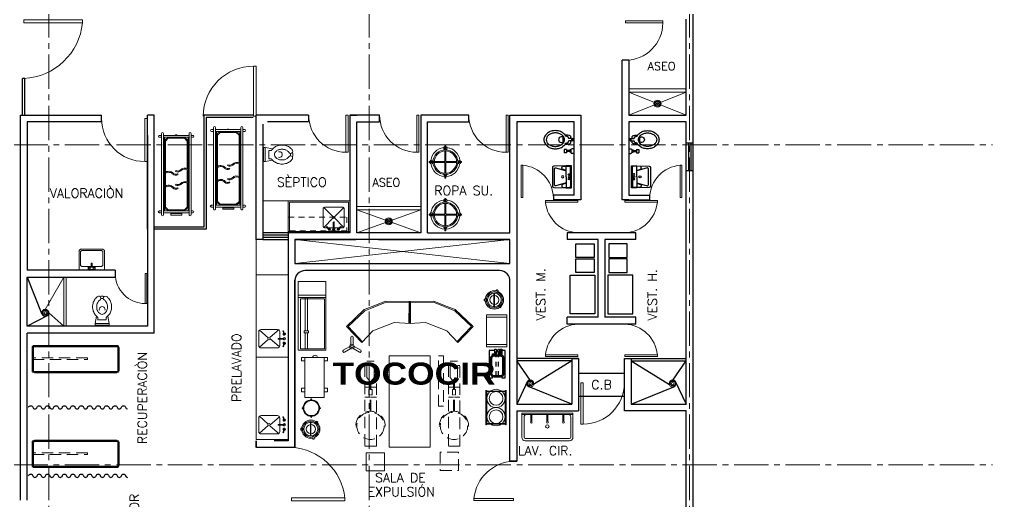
# Model space of a CAD drawing. Header units: millimetres. Extents: x 2523 to 2756, y 378 to 482.
# Drawn here: x 2612.61 to 2633.87, y 448.63 to 459.18 of the extents above; entities that cross this region are included whole.
import ezdxf
from ezdxf.enums import TextEntityAlignment as Align

# ---------------------------------------------------------------- set-up
doc = ezdxf.new("R2010")
doc.units = ezdxf.units.MM
for name, pattern in [('CENTER2', [1.125, 0.75, -0.125, 0.125, -0.125]), ('HIDDEN', [0.375, 0.25, -0.125]), ('TRATAMIENTOS PB_XREF$0$HIDDEN2', [0.1875, 0.125, -0.0625])]:
    doc.linetypes.add(name, pattern=pattern)
doc.layers.get('Defpoints').update_dxf_attribs({"color": 8})
for name, color, linetype, lineweight in [('DESAGUE', 255, 'Continuous', 0), ('EJES', 9, 'CENTER2', 0), ('MOB', 161, 'Continuous', 15)]:
    doc.layers.add(name, color=color, linetype=linetype, lineweight=lineweight)
doc.layers.add('MOBILIARIO', color=161, linetype='Continuous')
doc.layers.add('MUEBLES', color=8, linetype='Continuous')
doc.styles.add('ROMANS', font='romans.shx')
doc.styles.add('TEXTOS', font='')
doc.styles.get('TEXTOS').set_extended_font_data('Arial Black')

# ---------------------------------------------------------------- blocks, each defined once
blk = doc.blocks.new('MEEEM')
at = {"layer": 'MUEBLES'}
for points in [[(12.4, 60.1), (-0.1, 60.1), (-0.1, 0.1), (7.4, 0.1), (7.4, 0.1)], [(7.4, 49.7), (7.4, 52.6), (14.9, 52.6)], [(12.4, 52.6), (12.4, 62.6), (14.9, 62.6), (17.4, 57.6), (19.9, 62.6), (22.4, 62.6), (22.4, 57.6), (24.9, 57.6), (24.9, 62.6), (27.4, 62.6), (27.4, 52.6), (24.9, 52.6), (24.9, 55.1), (22.4, 55.1), (22.4, 52.6), (19.9, 52.6), (19.9, 57.6), (14.9, 57.6), (14.9, 52.6), (12.4, 52.6)], [(14.9, 52.6), (12.4, 52.6)], [(14.9, 57.6), (19.9, 57.6)], [(19.9, 52.6), (27.4, 52.6), (27.4, 49.7)], [(24.9, 60.1), (22.4, 60.1)], [(24.9, 57.6), (22.4, 57.6), (22.4, 55.1), (24.9, 55.1)], [(24.9, 60.1), (24.9, 52.6), (27.4, 52.6), (27.4, 60.1), (24.9, 60.1)], [(27.4, 3.1), (27.4, 0.1), (34.9, 0.1), (34.9, 60.1), (27.4, 60.1)], [(7.4, 0.1), (7.4, 3.1)]]:
    blk.add_lwpolyline(points, dxfattribs=at)
for points in [[(2.4, 42.6), (2.4, 10.1, 0.414214), (9.9, 2.6), (24.9, 2.6, 0.414214), (32.4, 10.1), (32.4, 42.6, 0.414214), (24.9, 50.1), (9.9, 50.1, 0.414214)], [(4.9, 42.6), (4.9, 10.1, 0.414214), (9.9, 5.1), (24.9, 5.1, 0.414214), (29.9, 10.1), (29.9, 42.6, 0.414214), (24.9, 47.6), (9.9, 47.6, 0.414214)]]:
    blk.add_lwpolyline(points, format="xyb", close=True, dxfattribs=at)
at = {"layer": 'MUEBLES', "linetype": 'HIDDEN'}
for points in [[(14.9, 5.1), (14.9, 47.6), (14.9, 57.6)], [(19.9, 5.1), (19.9, 57.6)]]:
    blk.add_lwpolyline(points, dxfattribs=at)
blk = doc.blocks.new('PORTACUB')
for points in [[(-0.173, 0.008), (-0.15, 0.008)], [(-0.017, 0.149), (-0.017, 0.141), (0.006, 0.141), (0.006, 0.149)], [(-0.01, 0.141), (-0.01, -0.141)], [(0, 0.141), (0, -0.141)], [(0.037, 0.17), (0.032, 0.147)], [(0.062, 0.164), (0.055, 0.137)], [(-0.173, -0.017), (-0.146, -0.017)], [(-0.017, -0.149), (-0.017, -0.141), (0.006, -0.141), (0.006, -0.149)], [(0.099, -0.144), (0.081, -0.124)], [(0.118, -0.126), (0.102, -0.11)]]:
    blk.add_lwpolyline(points)
for radius in [0.2, 0.175, 0.15]:
    blk.add_circle((0, 0), radius)
for centre, radius, start, end in [((0.059, 0.193), 0.025, 334.9162, 171.1999), ((-0.2, 0), 0.025, 86.4167, 273.5833), ((0, 0), 0.1, 95.7392, 264.2608), ((0, 0), 0.1, 270, 90), ((0.125, -0.15), 0.025, 227.1617, 32.4494)]:
    blk.add_arc(centre, radius, start, end)
blk = doc.blocks.new('BAN')
for p, q in [((-0.18, 0.008), (-0.195, 0.008)), ((-0.008, 0.18), (-0.008, 0.195)), ((0.007, 0.18), (0.007, 0.195)), ((0.195, 0.007), (0.18, 0.007)), ((-0.18, -0.007), (-0.195, -0.007)), ((-0.008, -0.18), (-0.008, -0.195)), ((0.007, -0.18), (0.007, -0.195)), ((0.195, -0.008), (0.18, -0.008))]:
    blk.add_line(p, q)
for radius in [0.18, 0.165]:
    blk.add_circle((0, 0), radius)
for centre, start, end in [((-0.195, 0.001), 88.6118, 270.816), ((-0.001, 0.195), 359.184, 181.3882), ((0.195, -0.001), 268.6118, 90.816), ((-0.001, -0.195), 178.6118, 0.816)]:
    blk.add_arc(centre, 0.0075, start, end)
blk = doc.blocks.new('PORTALEB')
for p, q in [((0, 42.5), (72.5, 42.5)), ((0, 40), (72.5, 40)), ((1.2, 40), (1.2, 33.2)), ((71.3, 40), (71.3, 33.2)), ((72.5, 40), (72.5, 31.6)), ((72.5, 0), (0, 0)), ((1.2, 6.8), (1.2, 0)), ((71.3, 6.8), (71.3, 0)), ((72.5, 8.4), (72.5, 0)), ((72.5, -2.5), (0, -2.5))]:
    blk.add_line(p, q)
for points in [[(0, 40), (0, 31.6)], [(0, 8.4), (0, 31.6)], [(1.2, 6.8), (1.2, 33.2)], [(71.3, 6.8), (71.3, 33.2)], [(72.5, 8.4), (72.5, 31.6)], [(0, 8.4), (0, -0.1)]]:
    blk.add_lwpolyline(points)
for centre, radius in [((16.3, 20), 20), ((16.3, 20), 15), ((56.3, 20), 20), ((56.3, 20), 15)]:
    blk.add_circle(centre, radius)
for centre, start, end in [((0, 41.3), 90, 270), ((72.5, 41.3), 270, 90), ((0, -1.2), 90, 270), ((72.5, -1.2), 270, 90)]:
    blk.add_arc(centre, 1.25, start, end)
blk = doc.blocks.new('PTA')
for p, q in [((-0.97, 0), (-0.97, 0.97)), ((-0.97, 0.97), (-0.92, 0.97)), ((-0.92, 0), (-0.92, 0.97)), ((-0.92, 0), (-0.97, 0))]:
    blk.add_line(p, q)
blk.add_arc((-1.017, -0.043), 1.018, 2.4261, 84.5431)
blk = doc.blocks.new('A$C3EFD743F')
at = {"layer": 'MUEBLES'}
for p, q in [((-0.413, -0.126), (-0.488, -0.126)), ((-0.488, -0.176), (-0.488, -0.126)), ((-0.413, -0.176), (-0.488, -0.176)), ((-0.463, -0.251), (-0.463, -0.176)), ((-0.438, -0.251), (-0.438, -0.176)), ((-0.413, -0.176), (-0.413, -0.126)), ((-0.501, -0.337), (-0.501, -0.301)), ((-0.426, -0.251), (-0.476, -0.251)), ((-0.476, -0.276), (-0.476, -0.251)), ((-0.426, -0.276), (-0.476, -0.276)), ((-0.426, -0.276), (-0.426, -0.251)), ((-0.401, -0.337), (-0.401, -0.301)), ((-0.226, -0.305), (-0.226, -0.226)), ((-0.176, -0.305), (-0.176, -0.226))]:
    blk.add_line(p, q, dxfattribs=at)
for points in [[(-0.126, -0.167, 0.007014), (-0.122, -0.165, 0.106258), (-0.056, -0.106, 0.085102), (-0.017, -0.029, 0.074474), (-0.003, 0.065, 0.074474), (-0.017, 0.158, 0.085102), (-0.056, 0.236, 0.106258), (-0.122, 0.294, 0.128301), (-0.201, 0.315, 0.128301), (-0.279, 0.294, 0.106258), (-0.346, 0.236, 0.085102), (-0.385, 0.158, 0.074474), (-0.399, 0.065, 0.074474)], [(-0.399, 0.065, 0.074474), (-0.385, -0.029, 0.085102), (-0.346, -0.106, 0.106258), (-0.279, -0.165, 0.007014), (-0.275, -0.167, 0.128301)]]:
    blk.add_lwpolyline(points, format="xyb", dxfattribs=at)
for points in [[(-0.349, 0.065, 0.074474), (-0.337, -0.014, 0.085102), (-0.305, -0.077, 0.106258), (-0.255, -0.121, 0.128301), (-0.201, -0.135, 0.128301), (-0.147, -0.121, 0.106258), (-0.096, -0.077, 0.085102), (-0.065, -0.014, 0.074474), (-0.053, 0.065, 0.074474), (-0.065, 0.144, 0.085102), (-0.096, 0.206, 0.106258), (-0.147, 0.25, 0.128301), (-0.201, 0.265, 0.128301), (-0.255, 0.25, 0.106258), (-0.305, 0.206, 0.085102), (-0.337, 0.144, 0.074474)], [(-0.151, -0.105, 2), (-0.251, -0.105)]]:
    blk.add_lwpolyline(points, format="xyb", close=True, dxfattribs=at)
for points in [[(-0.3, -0.151), (-0.3, -0.171), (-0.298, -0.204), (-0.295, -0.228), (-0.291, -0.246), (-0.285, -0.258), (-0.277, -0.266), (-0.268, -0.27), (-0.257, -0.273), (-0.245, -0.275), (-0.231, -0.277), (-0.226, -0.277)], [(-0.275, -0.167), (-0.275, -0.172), (-0.273, -0.186), (-0.271, -0.197), (-0.267, -0.205), (-0.262, -0.212), (-0.256, -0.217), (-0.248, -0.221), (-0.24, -0.223), (-0.231, -0.225), (-0.226, -0.226)], [(-0.176, -0.277), (-0.171, -0.277), (-0.157, -0.275), (-0.145, -0.273), (-0.134, -0.27), (-0.125, -0.266), (-0.117, -0.258), (-0.111, -0.246), (-0.106, -0.228), (-0.103, -0.204), (-0.101, -0.171), (-0.101, -0.151)], [(-0.176, -0.226), (-0.17, -0.225), (-0.161, -0.223), (-0.153, -0.221), (-0.146, -0.217), (-0.14, -0.212), (-0.135, -0.205), (-0.131, -0.197), (-0.128, -0.186), (-0.126, -0.172), (-0.126, -0.167)]]:
    blk.add_lwpolyline(points, dxfattribs=at)
blk.add_circle((-0.201, -0.305), 0.0125, dxfattribs=at)
for centre, start, end in [((-0.476, -0.301), 90, 180), ((-0.426, -0.301), 0, 90), ((-0.201, -0.305), 180, 270), ((-0.201, -0.305), 270, 0)]:
    blk.add_arc(centre, 0.025, start, end, dxfattribs=at)
blk = doc.blocks.new('LAVB1')
for p, q in [((0.184, 0.214), (0.2, 0.214)), ((0.2, 0.214), (0.207, 0.214)), ((-0.231, 0), (-0.231, 0)), ((-0.228, 0.119), (-0.228, 0.109)), ((0, 0.02), (-0.215, 0.024)), ((-0.003, 0.21), (0, 0.21)), ((-0.002, 0.115), (0.23, 0.119)), ((0.003, 0.21), (0, 0.21)), ((0, 0.02), (0.215, 0.024)), ((0.142, 0.135), (0.137, 0.135)), ((0.149, 0.14), (0.165, 0.199)), ((0.227, 0.194), (0.23, 0.039)), ((0.228, 0.119), (0.228, 0.109)), ((0.23, 0), (0.23, 0))]:
    blk.add_line(p, q)
blk.add_lwpolyline([(0.242, 0), (0.24, 0.121), (0.236, 0.386, 0.408931), (0.206, 0.415), (0, 0.415), (-0.206, 0.415, 0.408931), (-0.236, 0.386), (-0.24, 0.121), (-0.242, 0)], format="xyb", close=True)
for points in [[(-0.137, 0.135), (-0.142, 0.135, -0.328733), (-0.149, 0.14), (-0.165, 0.199, 0.332069), (-0.184, 0.214), (-0.2, 0.214), (-0.207, 0.214, 0.408931), (-0.227, 0.194), (-0.23, 0.039)], [(-0.132, 0.118), (-0.195, 0.345, -0.495783), (-0.176, 0.37), (0, 0.37), (0.176, 0.37, -0.495783), (0.195, 0.345), (0.132, 0.118)]]:
    blk.add_lwpolyline(points, format="xyb")
blk.add_lwpolyline([(0.002, 0.115), (-0.23, 0.119)])
for centre in [(-0.05, 0.056), (0.05, 0.056)]:
    blk.add_circle(centre, 0.0172)
for centre, radius, start, end in [((0, 0.19), 0.0251, 90, 270), ((0, 0.19), 0.0251, 270, 90), ((0.185, 0.194), 0.02, 91.0354, 164.5142), ((0.207, 0.194), 0.02, 1.0354, 90), ((-0.23, 0.108), 0.011, 83.5263, 178.5513), ((-0.215, 0.039), 0.015, 178.9646, 268.9646), ((0, 0.056), 0.0172, 90, 270), ((0, 0.056), 0.0172, 270, 90), ((0.142, 0.142), 0.007, 271.7245, 344.5142), ((0.215, 0.039), 0.015, 271.0354, 1.0354), ((0.23, 0.108), 0.011, 1.4487, 96.4737)]:
    blk.add_arc(centre, radius, start, end)
blk = doc.blocks.new('P10')
blk.add_lwpolyline([(-0.9, 0.9), (-0.95, 0.9), (-0.95, 0), (-0.9, 0)], close=True)
blk.add_arc((-0.9, 0), 0.9, 0, 90)
blk = doc.blocks.new('TRATAMIENTOS PB_XREF$0$M_BATH_TOIL_3D TOILET - FLUSH VALVE_P')
at = {"color": 0, "linetype": 'ByBlock', "lineweight": -2}
blk.add_line((0.037, 0.155), (0.037, -0.155), dxfattribs=at)
blk.add_lwpolyline([(0.202, 0.126), (0.037, 0.155), (0, 0.155), (0, -0.155), (0.037, -0.155), (0.202, -0.126)], dxfattribs=at)
blk.add_lwpolyline([(0.632, -0.094, -0.085201), (0.583, -0.149, -0.088792), (0.503, -0.192, -0.079961), (0.404, -0.208, -0.079961), (0.306, -0.192, -0.088792), (0.226, -0.149, -0.091206), (0.174, -0.09), (0.118, -0.09), (0.118, 0.089, -0.414214), (0.118, 0.09), (0.174, 0.09, -0.084463), (0.226, 0.148, -0.088792), (0.306, 0.191, -0.079961), (0.404, 0.207, -0.079961), (0.503, 0.191, -0.088792), (0.583, 0.148, -0.084321), (0.631, 0.094, -1.01151), (0.553, 0.049, 0.077712), (0.527, 0.077, 0.088792), (0.475, 0.106, 0.079961), (0.404, 0.117, 0.079961), (0.334, 0.106, 0.088792), (0.282, 0.077, 0.105012), (0.248, 0.037, 0.120296), (0.239, 0, 0.120296), (0.248, -0.038, 0.105012), (0.282, -0.078, 0.088792), (0.334, -0.107, 0.079961), (0.404, -0.118, 0.079961), (0.475, -0.107, 0.088792), (0.527, -0.078, 0.09169), (0.553, -0.049, -0.95947)], format="xyb", close=True, dxfattribs=at)
for points in [[(0.589, 0, 0.071373), (0.585, 0.028, 0.105012)], [(0.639, 0, 0.085744), (0.631, 0.05, 0.105012)], [(0.586, -0.028, 0.068967), (0.589, 0, 0.120296)], [(0.631, -0.05, 0.084772), (0.639, 0, 0.120296)]]:
    blk.add_lwpolyline(points, format="xyb", dxfattribs=at)
blk.add_arc((0.348, 0.001), 0.0625, 253.7398, 106.2602, dxfattribs=at)
at = {"layer": 'Defpoints', "color": 0, "linetype": 'ByBlock', "lineweight": -2}
for p in [(0, 0.381), (0, -0.381)]:
    blk.add_point(p, dxfattribs=at)
blk = doc.blocks.new('CA-ROP-S')
for points in [[(-0.012, 0.269), (-0.012, 0.355), (0.012, 0.355), (0.012, 0.269)], [(-0.012, 0.245), (-0.012, 0.012)], [(0.012, 0.245), (0.012, 0.012)], [(-0.269, -0.012), (-0.355, -0.012), (-0.355, 0.012), (-0.269, 0.012)], [(-0.306, 0.012), (-0.266, 0.042)], [(-0.245, 0.012), (-0.012, 0.012)], [(0.245, 0.012), (0.012, 0.012)], [(0.269, 0.012), (0.355, 0.012), (0.355, -0.012), (0.269, -0.012)], [(-0.306, -0.012), (-0.266, -0.042)], [(-0.245, -0.012), (-0.012, -0.012)], [(-0.012, -0.245), (-0.012, -0.012)], [(0.012, -0.245), (0.012, -0.012)], [(0.245, -0.012), (0.012, -0.012)], [(0.012, -0.269), (0.012, -0.355), (-0.012, -0.355), (-0.012, -0.269)]]:
    blk.add_lwpolyline(points)
for radius in [0.269, 0.245]:
    blk.add_circle((0, 0), radius)
for centre, radius, start, end in [((0, 0), 0.318, 96.3597, 177.7958), ((0, 0.306), 0.0367, 109.4712, 250.5288), ((0, 0.306), 0.0367, 289.4712, 70.5288), ((0, 0), 0.318, 6.3597, 83.6403), ((0.306, 0), 0.0367, 19.4712, 160.5288), ((0, 0), 0.318, 182.2042, 263.6403), ((0, 0), 0.318, 276.3597, 353.6403), ((0.306, 0), 0.0367, 199.4712, 340.5288), ((0, -0.306), 0.0367, 109.4712, 250.5288), ((0, -0.306), 0.0367, 289.4712, 70.5288)]:
    blk.add_arc(centre, radius, start, end)
blk = doc.blocks.new('MESPRE')
for p, q in [((-0.9, 0), (0.9, 0)), ((-0.95, -0.55), (-0.95, -0.05)), ((-0.93, -0.55), (-0.93, -0.05)), ((-0.92, -0.55), (-0.92, -0.05)), ((-0.9, -0.02), (0.9, -0.02)), ((-0.9, -0.03), (0.9, -0.03)), ((0.92, -0.05), (0.92, -0.55)), ((0.93, -0.05), (0.93, -0.55)), ((0.95, -0.05), (0.95, -0.55)), ((0.9, -0.57), (-0.9, -0.57)), ((0.9, -0.58), (-0.9, -0.58)), ((0.9, -0.6), (-0.9, -0.6))]:
    blk.add_line(p, q)
for centre, radius, start, end in [((-0.9, -0.05), 0.05, 90, 180), ((-0.9, -0.05), 0.03, 90, 180), ((-0.9, -0.05), 0.02, 90, 180), ((0.9, -0.05), 0.05, 0, 90), ((0.9, -0.05), 0.03, 0, 90), ((0.9, -0.05), 0.02, 0, 90), ((-0.9, -0.55), 0.05, 180, 270), ((-0.9, -0.55), 0.03, 180, 270), ((-0.9, -0.55), 0.02, 180, 270), ((0.9, -0.55), 0.05, 270, 0), ((0.9, -0.55), 0.02, 270, 0), ((0.9, -0.55), 0.03, 270, 0)]:
    blk.add_arc(centre, radius, start, end)
blk = doc.blocks.new('A$C66F21F09')
at = {"lineweight": 20}
for p, q in [((2.102, 0.825), (0.025, 0.825)), ((2.102, 0.775), (0.025, 0.775)), ((0.075, 0.875), (0.075, 0.825)), ((0.075, 0.775), (0.075, 0.125)), ((0.125, 0.875), (0.125, 0.825)), ((0.125, 0.775), (0.125, 0.125)), ((2.002, 0.75), (0.125, 0.75)), ((0.125, 0.15), (0.125, 0.75)), ((2.002, 0.825), (2.002, 0.875)), ((2.002, 0.125), (2.002, 0.775)), ((2.002, 0.15), (2.002, 0.75)), ((2.052, 0.825), (2.052, 0.875)), ((2.052, 0.125), (2.052, 0.775)), ((0.15, 0.655), (0.22, 0.725)), ((0.15, 0.215), (0.15, 0.685)), ((0.832, 0.725), (0.19, 0.725)), ((1.179, 0.725), (0.859, 0.725)), ((1.937, 0.725), (1.206, 0.725)), ((1.907, 0.725), (1.977, 0.655)), ((1.977, 0.215), (1.977, 0.685)), ((0.716, 0.481), (0.694, 0.494)), ((0.806, 0.444), (0.785, 0.431)), ((1.071, 0.481), (1.049, 0.494)), ((1.154, 0.444), (1.132, 0.431)), ((2.057, 0.455), (2.052, 0.455)), ((2.052, 0.455), (2.052, 0.445)), ((2.057, 0.445), (2.052, 0.445)), ((0.025, 0.125), (2.102, 0.125)), ((0.025, 0.075), (2.102, 0.075)), ((0.075, 0.075), (0.075, 0.025)), ((0.125, 0.15), (2.002, 0.15)), ((0.125, 0.075), (0.125, 0.025)), ((0.22, 0.175), (0.15, 0.245)), ((0.19, 0.175), (0.726, 0.175)), ((0.756, 0.175), (1.081, 0.175)), ((1.113, 0.175), (1.937, 0.175)), ((1.977, 0.245), (1.907, 0.175)), ((2.002, 0.025), (2.002, 0.075)), ((2.052, 0.025), (2.052, 0.075))]:
    blk.add_line(p, q, dxfattribs=at)
for points in [[(0.018, 0.312), (0.054, 0.312), (0.054, 0.591), (0.018, 0.591)], [(2.063, 0.466), (2.057, 0.466), (2.057, 0.434), (2.063, 0.434)]]:
    blk.add_lwpolyline(points, close=True, dxfattribs=at)
for centre, radius, start, end in [((0.025, 0.8), 0.025, 90, 270), ((0.1, 0.875), 0.025, 0, 180), ((0.711, 0.668), 0.134, 312.0332, 37.9594), ((0.711, 0.668), 0.159, 312.0332, 31.1781), ((1.058, 0.668), 0.134, 312.0332, 37.9594), ((1.058, 0.668), 0.159, 312.0332, 31.1781), ((2.027, 0.875), 0.025, 0, 180), ((2.102, 0.8), 0.025, 270, 90), ((0.19, 0.685), 0.04, 90, 180), ((0.884, 0.489), 0.116, 137.9692, 210.4107), ((0.884, 0.489), 0.0904, 137.9692, 210.4107), ((1.232, 0.489), 0.116, 137.9692, 210.4107), ((1.232, 0.489), 0.0904, 137.9692, 210.4107), ((1.937, 0.685), 0.04, 0, 90), ((0.794, 0.436), 0.116, 149.5893, 222.0308), ((0.621, 0.257), 0.134, 306.659, 47.9668), ((0.794, 0.436), 0.0904, 149.5893, 222.0308), ((0.621, 0.257), 0.159, 317.5325, 47.9668), ((1.149, 0.436), 0.116, 149.5893, 222.0308), ((0.976, 0.257), 0.134, 306.659, 47.9668), ((1.149, 0.436), 0.0904, 149.5893, 222.0308), ((0.976, 0.257), 0.159, 317.8171, 48.2318), ((0.025, 0.1), 0.025, 90, 270), ((0.19, 0.215), 0.04, 180, 270), ((1.937, 0.215), 0.04, 270, 0), ((2.027, 0.025), 0.025, 180, 0), ((2.102, 0.1), 0.025, 270, 90)]:
    blk.add_arc(centre, radius, start, end, dxfattribs=at)
at = {"lineweight": 25}
blk.add_arc((0.1, 0.025), 0.025, 180, 0, dxfattribs=at)
blk = doc.blocks.new('TRATAMIENTOS PB_XREF$0$M_BATH_BASIN_Basin - Rect_P')
at = {"color": 0, "linetype": 'ByBlock', "lineweight": -2}
for points in [[(0, 0.275), (0.425, 0.275), (0.45, 0.244), (0.45, -0.244), (0.425, -0.275), (0, -0.275)], [(0.01, 0.076), (0.06, 0.076), (0.06, -0.076), (0.01, -0.076)], [(0.025, 0.067), (0.045, 0.067), (0.054, 0.051), (0.045, 0.034), (0.025, 0.034), (0.016, 0.051)], [(0.016, -0.051), (0.025, -0.034), (0.045, -0.034), (0.054, -0.051), (0.045, -0.067), (0.025, -0.067)]]:
    blk.add_lwpolyline(points, close=True, dxfattribs=at)
for points in [[(0.072, 0.012), (0.072, 0.214), (0.098, 0.244), (0.4, 0.244), (0.425, 0.214), (0.425, -0.214), (0.4, -0.244), (0.098, -0.244), (0.072, -0.214), (0.072, -0.012)], [(0.06, 0.012), (0.148, 0.012), (0.148, -0.012), (0.06, -0.012)]]:
    blk.add_lwpolyline(points, dxfattribs=at)
at = {"layer": 'Defpoints', "color": 0, "linetype": 'ByBlock', "lineweight": -2}
for p in [(0, 0.275), (0, -0.275)]:
    blk.add_point(p, dxfattribs=at)
blk = doc.blocks.new('A$C6CEF0CB8')
at = {"layer": 'DESAGUE'}
for radius in [0.0967, 0.0313]:
    blk.add_circle((0.097, 0.097), radius, dxfattribs=at)

msp = doc.modelspace()

# ---------------------------------------------------------------- linework, layer by layer
for p, q in [((2627.3252, 459.8107), (2627.3252, 456.4793)), ((2627.1752, 457.0901), (2627.1752, 459.1901)), ((2625.9252, 458.2901), (2625.7752, 458.2901)), ((2625.7752, 455.2351), (2625.7752, 458.2901)), ((2625.9252, 458.2901), (2625.9252, 457.0901)), ((2612.6743, 457.0901), (2612.6743, 457.8936)), ((2612.7261, 457.8936), (2612.6743, 457.8936)), ((2612.7261, 457.0901), (2612.7261, 457.8936)), ((2614.4002, 456.9401), (2614.4002, 457.0901)), ((2615.4002, 454.5901), (2615.4002, 457.0901)), ((2615.5502, 457.0901), (2615.4002, 457.0901)), ((2615.5502, 452.3196), (2615.5502, 457.0901)), ((2617.7752, 454.3651), (2617.7752, 457.0901)), ((2617.7752, 454.3651), (2617.7752, 457.0901)), ((2619.826, 457.0901), (2619.976, 457.0901)), ((2619.976, 457.0901), (2619.826, 457.0901)), ((2620.476, 457.0901), (2619.826, 457.0901)), ((2619.826, 457.0901), (2619.826, 454.5151)), ((2620.476, 456.9401), (2620.476, 457.0901)), ((2622.4252, 457.0901), (2621.376, 457.0901)), ((2621.376, 457.0901), (2621.376, 454.5151)), ((2622.4252, 456.9401), (2622.4252, 457.0901)), ((2623.3252, 454.5151), (2623.3252, 457.0901)), ((2623.3252, 457.0901), (2624.8752, 457.0901)), ((2624.8752, 457.0901), (2624.8752, 455.2351)), ((2625.9252, 457.0901), (2627.1752, 457.0901)), ((2612.7752, 456.9401), (2612.7752, 453.6956)), ((2614.4002, 456.9401), (2612.7752, 456.9401)), ((2617.9252, 456.8901), (2617.9252, 454.3651)), ((2619.976, 454.5151), (2619.976, 456.9401)), ((2619.976, 456.9401), (2620.476, 456.9401)), ((2621.526, 454.5151), (2621.526, 456.9401)), ((2621.526, 456.9401), (2622.4252, 456.9401)), ((2624.7252, 456.9401), (2623.4752, 456.9401)), ((2623.4752, 456.9401), (2623.4752, 450.7653)), ((2624.7252, 455.3351), (2624.7252, 456.9401)), ((2627.1752, 456.9401), (2625.9252, 456.9401)), ((2625.9252, 456.9401), (2625.9252, 455.3351)), ((2627.1752, 456.4793), (2627.1752, 456.9401)), ((2615.4002, 456.6424), (2615.4002, 452.4696)), ((2627.1752, 455.8793), (2627.1752, 456.4793)), ((2627.1752, 456.4793), (2627.3252, 456.4793)), ((2627.3252, 456.4793), (2627.3252, 455.8793)), ((2627.1752, 453.9901), (2627.1752, 455.8793)), ((2627.1752, 455.8793), (2627.3252, 455.8793)), ((2627.3252, 455.8793), (2627.3252, 453.9901)), ((2624.7252, 455.3351), (2624.2752, 455.3351)), ((2624.2752, 455.3351), (2624.2752, 455.2351)), ((2625.9252, 455.3351), (2626.3752, 455.3351)), ((2626.3752, 455.3351), (2626.3752, 455.2351)), ((2624.7252, 455.2351), (2624.2752, 455.2351)), ((2624.8752, 455.2351), (2624.7252, 455.2351)), ((2625.9252, 455.2351), (2625.7752, 455.2351)), ((2625.9252, 455.2351), (2626.3752, 455.2351)), ((2618.4752, 454.5151), (2618.4752, 449.9651)), ((2626.0752, 454.5151), (2624.5752, 454.5151)), ((2624.5752, 454.5151), (2624.5752, 454.3651)), ((2626.0752, 454.3651), (2626.0752, 454.5151)), ((2618.6252, 454.3651), (2619.9552, 454.3651)), ((2620.4552, 454.3651), (2623.3252, 454.3651)), ((2625.2502, 454.3651), (2624.5752, 454.3651)), ((2625.2502, 452.6653), (2625.2502, 454.3651)), ((2625.4002, 454.3651), (2625.4002, 452.6653)), ((2626.0752, 454.3651), (2625.4002, 454.3651)), ((2627.1752, 450.7653), (2627.1752, 454.051)), ((2627.3252, 454.0441), (2627.3252, 448.6901)), ((2614.7002, 453.6956), (2612.7752, 453.6956)), ((2614.7002, 453.6956), (2614.7002, 453.5456)), ((2623.0979, 453.6901), (2618.8524, 453.6901)), ((2612.7752, 452.4696), (2612.7752, 453.5456)), ((2612.7752, 453.5456), (2614.7002, 453.5456)), ((2618.6252, 449.8151), (2618.6252, 453.4772)), ((2623.3252, 449.5151), (2623.3252, 453.4772)), ((2624.5752, 452.5153), (2624.5752, 452.6653)), ((2625.2502, 452.6653), (2624.5752, 452.6653)), ((2626.0752, 452.6653), (2625.4002, 452.6653)), ((2626.0752, 452.5153), (2626.0752, 452.6653)), ((2615.4002, 452.4696), (2612.7752, 452.4696)), ((2626.0752, 452.5153), (2624.5752, 452.5153)), ((2615.5502, 452.3196), (2612.7752, 452.3196)), ((2612.7752, 448.6651), (2612.7752, 452.3196)), ((2624.6752, 451.7653), (2624.6752, 450.7653)), ((2624.8252, 451.7653), (2624.6752, 451.7653)), ((2624.6752, 451.7653), (2624.8252, 451.7653)), ((2624.8252, 451.7653), (2624.8252, 450.6153)), ((2625.8252, 450.6153), (2625.8252, 451.7653)), ((2625.8252, 451.7653), (2625.9752, 451.7653)), ((2625.9752, 451.7653), (2625.9752, 450.7653)), ((2623.4752, 450.7653), (2624.6752, 450.7653)), ((2625.9752, 450.7653), (2627.1752, 450.7653)), ((2623.4752, 450.6153), (2624.8252, 450.6153)), ((2627.1752, 450.6153), (2625.8252, 450.6153)), ((2627.1752, 443.7651), (2627.1752, 450.6153)), ((2617.7752, 449.8151), (2617.7752, 449.9651)), ((2618.6252, 449.8151), (2617.7752, 449.8151)), ((2618.4752, 449.9651), (2618.1752, 449.9651)), ((2623.3252, 449.5151), (2623.4752, 449.5151)), ((2623.4752, 449.5151), (2623.3252, 449.5151)), ((2627.3252, 448.8445), (2627.3252, 443.7651))]:
    msp.add_line(p, q)
at = {"ltscale": 3}
for p, q in [((2624.6752, 451.7653), (2623.4752, 451.7653)), ((2624.6752, 451.7153), (2623.4752, 451.7153)), ((2625.9752, 451.7653), (2627.1752, 451.7653)), ((2625.9752, 451.7153), (2627.1752, 451.7153)), ((2624.8252, 451.4403), (2625.8252, 451.4403)), ((2624.8252, 450.9403), (2625.8252, 450.9403))]:
    msp.add_line(p, q, dxfattribs=at)
for points in [[(2612.6252, 448.6651), (2612.6252, 457.0901), (2614.4002, 457.0901)], [(2616.6358, 457.0901), (2616.6358, 454.6401), (2615.5502, 454.6401)], [(2617.7155, 457.0901), (2616.6358, 457.0901)], [(2617.7155, 457.0401), (2616.6858, 457.0401), (2616.6858, 454.5901)], [(2618.926, 457.0901), (2617.7752, 457.0901)], [(2618.926, 457.0901), (2618.926, 456.9401)], [(2618.926, 456.9401), (2618.0252, 456.9401)], [(2627.2252, 456.4793), (2627.2252, 455.8793)], [(2627.2752, 456.4793), (2627.2752, 455.8793)], [(2616.6858, 454.5901), (2615.5502, 454.5901)], [(2618.4752, 454.5151), (2617.9252, 454.5151)], [(2619.826, 454.5151), (2618.4752, 454.5151)], [(2621.376, 454.5151), (2619.976, 454.5151)], [(2621.526, 454.5151), (2623.3252, 454.5151)], [(2617.9252, 454.3651), (2617.7752, 454.3651)], [(2618.4752, 454.4651), (2617.9252, 454.4651)], [(2617.9252, 454.4151), (2618.4752, 454.4151)], [(2617.9252, 454.3651), (2618.4752, 454.3651)], [(2618.6252, 454.3651), (2618.6252, 453.8401), (2623.3252, 453.8401), (2623.3252, 454.3651), (2618.6252, 454.3651)], [(2618.6252, 453.4772), (2618.6252, 449.8151)], [(2623.4752, 450.6153), (2623.4752, 449.5151)], [(2617.7752, 449.9651), (2617.7752, 449.8151)], [(2617.9252, 449.8151), (2617.7752, 449.8151)]]:
    msp.add_lwpolyline(points)
for centre, start, end in [((2618.8559, 453.4587), 90.85979, 184.60363), ((2623.0945, 453.4587), 355.39637, 89.14021)]:
    msp.add_arc(centre, 0.2314, start, end)
at = {"layer": 'EJES'}
for p, q in [((2613.2502, 482.0389), (2613.2502, 431.5828)), ((2620.2502, 482.0389), (2620.2502, 431.5828)), ((2627.2502, 482.0389), (2627.2502, 431.5828)), ((2603.4731, 456.4401), (2633.8724, 456.4401)), ((2603.4731, 449.4401), (2633.8724, 449.4401))]:
    msp.add_line(p, q, dxfattribs=at)
at = {"layer": 'MOB'}
for p, q in [((2625.9252, 457.6651), (2627.1752, 457.6651)), ((2625.9252, 457.5901), (2627.1752, 457.5901)), ((2625.9252, 457.5901), (2627.1752, 457.0901)), ((2627.1752, 457.5901), (2625.9252, 457.0901)), ((2619.796, 455.1851), (2618.5052, 455.1851)), ((2618.5052, 455.1851), (2618.5052, 454.5451)), ((2619.796, 454.5451), (2619.796, 455.1851)), ((2619.2448, 454.6501), (2619.2448, 455.0601)), ((2619.4584, 454.8598), (2619.2541, 455.0696)), ((2619.6798, 455.0751), (2619.2698, 455.0751)), ((2619.4911, 454.8598), (2619.6954, 455.0696)), ((2619.7048, 454.6501), (2619.7048, 455.0501)), ((2619.2541, 454.6306), (2619.4584, 454.8404)), ((2619.4648, 454.591), (2619.4648, 454.7412)), ((2619.4848, 454.591), (2619.4848, 454.7412)), ((2619.6954, 454.6306), (2619.4911, 454.8404)), ((2618.4752, 454.5451), (2619.826, 454.5451)), ((2619.2698, 454.6251), (2619.33, 454.6251)), ((2619.3156, 454.6388), (2619.3703, 454.5867)), ((2619.3246, 454.6482), (2619.3792, 454.5962)), ((2619.3488, 454.6251), (2619.4648, 454.6251)), ((2619.4848, 454.6251), (2619.6007, 454.6251)), ((2619.6249, 454.6482), (2619.5703, 454.5962)), ((2619.6339, 454.6388), (2619.5793, 454.5867)), ((2619.6195, 454.6251), (2619.6798, 454.6251)), ((2613.5752, 453.5456), (2613.5752, 452.4696)), ((2613.6252, 453.5456), (2613.6252, 452.4696)), ((2617.8925, 452.3963), (2618.2425, 452.3963)), ((2617.8363, 452.0463), (2617.8363, 452.3463)), ((2618.2925, 452.3463), (2618.2925, 452.0463)), ((2619.8477, 452.2294), (2619.8477, 452.0677)), ((2619.8777, 452.2494), (2619.8677, 452.2494)), ((2619.8977, 452.0677), (2619.8977, 452.2294)), ((2618.2363, 451.9963), (2617.8863, 451.9963)), ((2619.8227, 452.0244), (2619.6827, 451.9436)), ((2619.7077, 451.9003), (2619.8477, 451.9811)), ((2619.8977, 451.9811), (2620.0377, 451.9003)), ((2620.0627, 451.9436), (2619.9227, 452.0244)), ((2619.6753, 451.9163), (2619.6803, 451.9076)), ((2620.065, 451.9076), (2620.07, 451.9163)), ((2617.8363, 450.4635), (2617.8363, 450.1635)), ((2618.2363, 450.5135), (2617.8863, 450.5135)), ((2618.2925, 450.1635), (2618.2925, 450.4635)), ((2623.583, 450.5647), (2624.7027, 450.5647)), ((2623.583, 450.0397), (2623.583, 450.5647)), ((2623.583, 450.5347), (2624.7027, 450.5347)), ((2623.633, 450.0397), (2623.633, 450.4847)), ((2623.683, 450.5347), (2624.6027, 450.5347)), ((2623.7828, 450.5347), (2623.7828, 450.3887)), ((2623.8028, 450.5347), (2623.8028, 450.3887)), ((2624.1328, 450.5347), (2624.1328, 450.3887)), ((2624.1528, 450.5347), (2624.1528, 450.3887)), ((2624.4828, 450.5347), (2624.4828, 450.3887)), ((2624.5028, 450.5347), (2624.5028, 450.3887)), ((2624.6527, 450.4847), (2624.6527, 450.0397)), ((2624.7027, 450.5647), (2624.7027, 450.0397)), ((2617.8925, 450.1135), (2618.2425, 450.1135)), ((2624.6277, 450.0147), (2623.658, 450.0147)), ((2624.6277, 449.9647), (2623.658, 449.9647))]:
    msp.add_line(p, q, dxfattribs=at)
at = {"layer": 'MOB', "color": 8}
msp.add_line((2613.5752, 453.5456), (2613.1695, 452.839), dxfattribs=at)
at = {"layer": 'MOB', "linetype": 'HIDDEN'}
for p, q in [((2620.406, 451.6112), (2620.3566, 451.6112)), ((2620.406, 449.8445), (2620.406, 451.6112)), ((2622.0918, 450.6087), (2622.0918, 450.9659))]:
    msp.add_line(p, q, dxfattribs=at)
at = {"layer": 'MOB'}
for points in [[(2618.4752, 455.2151), (2617.9252, 455.2151)], [(2621.376, 455.0901), (2619.976, 455.0901)], [(2621.376, 455.0151), (2619.976, 455.0151)], [(2621.376, 455.0151), (2619.976, 454.5151)], [(2621.376, 454.5151), (2619.976, 455.0151)], [(2619.826, 454.5151), (2618.4752, 454.5151)], [(2617.7752, 453.593), (2617.7752, 454.3651)], [(2618.6252, 453.8401), (2623.3252, 454.3651)], [(2618.6252, 454.3651), (2623.3252, 453.8401)], [(2618.6991, 453.4472), (2618.6991, 451.9472), (2619.2991, 451.9472), (2619.2991, 453.4472)], [(2618.6991, 453.4472), (2619.2991, 453.4472)], [(2618.6991, 453.1472), (2619.2991, 453.1472)], [(2618.6991, 453.0972), (2619.2991, 453.0972)], [(2618.7491, 453.0722), (2618.7491, 451.9722), (2619.2741, 451.9722), (2619.2741, 453.0722), (2618.7491, 453.0722)], [(2618.8491, 452.3722), (2618.8491, 453.0722), (2618.8491, 453.0972), (2618.8991, 453.0972), (2618.8991, 452.3722)], [(2621.1179, 452.5305), (2621.1208, 452.9892), (2620.6167, 452.993), (2620.1517, 452.8091), (2619.7864, 452.4616), (2620.1022, 452.129)], [(2621.1518, 452.5305), (2621.1489, 452.9892), (2621.653, 452.993), (2622.118, 452.8091), (2622.4833, 452.4616), (2622.1675, 452.129)], [(2622.8095, 452.0166), (2622.8095, 452.7166), (2623.2595, 452.7166), (2623.2595, 452.0166), (2622.8095, 452.0166), (2622.8095, 452.0666), (2623.2595, 452.0666), (2623.2595, 452.6666), (2622.8095, 452.6666)], [(2617.8509, 452.3816), (2618.0425, 452.2128)], [(2618.2779, 452.3981), (2618.0863, 452.2293)], [(2618.3636, 452.3673), (2618.3755, 452.3713)], [(2618.3886, 452.2923), (2618.3636, 452.3673)], [(2618.4005, 452.2963), (2618.3755, 452.3713)], [(2618.0425, 452.1797), (2617.8509, 452.0109)], [(2618.0863, 452.1963), (2618.2779, 452.0274)], [(2618.2605, 452.1894), (2618.2605, 452.2019)], [(2618.3925, 452.2019), (2618.2605, 452.2019)], [(2618.3925, 452.1894), (2618.2605, 452.1894)], [(2618.3886, 452.2923), (2618.4005, 452.2963)], [(2618.3925, 452.1894), (2618.3925, 452.2019)], [(2618.8991, 452.3222), (2618.8991, 451.9722), (2618.8491, 451.9722)], [(2618.8491, 451.9722), (2618.8491, 452.3222)], [(2618.3886, 452.1002), (2618.3636, 452.0252)], [(2618.3636, 452.0252), (2618.3755, 452.0213)], [(2618.4005, 452.0963), (2618.3755, 452.0213)], [(2618.3886, 452.1002), (2618.4005, 452.0963)], [(2618.8411, 451.7113), (2618.7661, 451.7113), (2618.7661, 451.7863), (2618.8411, 451.7863)], [(2619.2661, 450.9113), (2619.2661, 451.7863), (2618.8411, 451.7863), (2618.8411, 450.9113), (2619.2661, 450.9113)], [(2619.2661, 451.7113), (2619.3411, 451.7113), (2619.3411, 451.7863), (2619.2661, 451.7863)], [(2621.5849, 449.8199), (2620.6849, 449.8199), (2620.6849, 451.8199), (2621.5849, 451.8199), (2621.5849, 449.8199)], [(2618.8411, 451.0363), (2618.7661, 451.0363), (2618.7661, 451.1113), (2618.8411, 451.1113)], [(2619.2661, 451.0363), (2619.3411, 451.0363), (2619.3411, 451.1113), (2619.2661, 451.1113)], [(2618.0425, 450.3301), (2617.8509, 450.4989)], [(2618.0863, 450.3135), (2618.2779, 450.4824)], [(2618.3636, 450.4846), (2618.3755, 450.4885)], [(2618.3886, 450.4096), (2618.3636, 450.4846)], [(2618.4005, 450.4135), (2618.3755, 450.4885)], [(2617.8509, 450.1282), (2618.0425, 450.297)], [(2618.2779, 450.1116), (2618.0863, 450.2805)], [(2618.2605, 450.3204), (2618.2605, 450.3079)], [(2618.3925, 450.3204), (2618.2605, 450.3204)], [(2618.3925, 450.3079), (2618.2605, 450.3079)], [(2618.3886, 450.4096), (2618.4005, 450.4135)], [(2618.3925, 450.3204), (2618.3925, 450.3079)], [(2618.3886, 450.2175), (2618.3636, 450.1425)], [(2618.3636, 450.1425), (2618.3755, 450.1385)], [(2618.4005, 450.2135), (2618.3755, 450.1385)], [(2618.3886, 450.2175), (2618.4005, 450.2135)]]:
    msp.add_lwpolyline(points, dxfattribs=at)
for points in [[(2618.4752, 454.5151), (2619.826, 454.5151), (2619.826, 455.2151), (2618.4752, 455.2151)], [(2617.7752, 453.593), (2617.7752, 451.793), (2618.4752, 451.793), (2618.4752, 453.593)], [(2620.375, 452.9243), (2620.6075, 453.0162), (2621.146, 453.0141), (2621.1429, 452.5289), (2620.7913, 452.5512), (2620.3263, 452.3674), (2620.0851, 452.1107), (2619.7511, 452.4626), (2620.1425, 452.8324)], [(2621.8947, 452.9243), (2621.6622, 453.0162), (2621.1237, 453.0141), (2621.1268, 452.5289), (2621.4784, 452.5512), (2621.9434, 452.3674), (2622.1846, 452.1107), (2622.5187, 452.4626), (2622.1272, 452.8324)], [(2618.8491, 452.3222), (2618.8241, 452.3222), (2618.8241, 452.3722), (2618.9241, 452.3722), (2618.9241, 452.3222)], [(2617.7752, 449.993), (2617.7752, 451.793), (2618.4752, 451.793), (2618.4752, 449.993)], [(2620.5822, 449.7027), (2620.1822, 449.7027), (2620.1822, 449.3027), (2620.5822, 449.3027)]]:
    msp.add_lwpolyline(points, close=True, dxfattribs=at)
at = {"layer": 'MOB', "linetype": 'TRATAMIENTOS PB_XREF$0$HIDDEN2'}
msp.add_lwpolyline([(2618.4816, 454.5577), (2618.4816, 454.8577), (2619.7599, 454.8577), (2619.7599, 454.5577)], close=True, dxfattribs=at)
at = {"layer": 'MOB', "linetype": 'HIDDEN'}
for points in [[(2612.8917, 451.7757), (2612.8917, 451.7407), (2614.0917, 451.7407), (2614.0917, 451.7757)], [(2612.8917, 449.6991), (2612.8917, 449.6641), (2614.0917, 449.6641), (2614.0917, 449.6991)], [(2622.2019, 449.7138), (2621.8019, 449.7138), (2621.8019, 449.3138), (2622.2019, 449.3138)]]:
    msp.add_lwpolyline(points, close=True, dxfattribs=at)
for points in [[(2621.7625, 451.8182), (2621.8696, 451.8182), (2621.8696, 450.7202), (2621.7625, 450.7202), (2621.7625, 451.8182)], [(2620.1966, 451.6112), (2620.1558, 451.6112), (2620.1558, 449.8445), (2620.406, 449.8445)], [(2620.3566, 451.7019), (2620.1966, 451.7019)], [(2620.1966, 451.351), (2620.1966, 451.7019)], [(2620.3566, 451.351), (2620.3566, 451.7019)], [(2622.0218, 451.6112), (2621.981, 451.6112), (2621.981, 449.8445), (2622.2312, 449.8445)], [(2622.0218, 451.351), (2622.0218, 451.7019)], [(2622.1818, 451.7019), (2622.0218, 451.7019)], [(2622.1818, 451.351), (2622.1818, 451.7019)], [(2622.2312, 449.8445), (2622.2312, 451.6112), (2622.1818, 451.6112)], [(2620.1966, 451.351), (2620.2666, 451.2589)], [(2620.3566, 451.351), (2620.2866, 451.2589)], [(2622.0218, 451.351), (2622.0918, 451.2589)], [(2622.1818, 451.351), (2622.1118, 451.2589)], [(2620.2666, 451.1349), (2620.1558, 451.1349)], [(2620.2666, 451.0849), (2620.2416, 451.0849)], [(2620.2416, 450.9659), (2620.2416, 451.0849)], [(2620.2666, 451.0849), (2620.2666, 451.2589)], [(2620.2866, 451.0849), (2620.2866, 451.2589)], [(2620.406, 451.1349), (2620.2866, 451.1349)], [(2620.3116, 451.0849), (2620.2866, 451.0849)], [(2620.3116, 450.9659), (2620.3116, 451.0849)], [(2622.0918, 451.1349), (2621.981, 451.1349)], [(2622.0918, 451.0849), (2622.0668, 451.0849)], [(2622.0668, 450.9659), (2622.0668, 451.0849)], [(2622.0918, 451.0849), (2622.0918, 451.2589)], [(2622.1118, 451.0849), (2622.1118, 451.2589)], [(2622.2312, 451.1349), (2622.1118, 451.1349)], [(2622.1368, 451.0849), (2622.1118, 451.0849)], [(2622.1368, 450.9659), (2622.1368, 451.0849)], [(2620.2666, 450.9159), (2620.1558, 450.9159)], [(2620.2666, 450.9659), (2620.2416, 450.9659)], [(2620.2666, 450.6087), (2620.2666, 450.9659)], [(2620.3116, 450.9659), (2620.2866, 450.9659)], [(2620.2866, 450.6087), (2620.2866, 450.9659)], [(2620.406, 450.9159), (2620.2866, 450.9159)], [(2622.0918, 450.9159), (2621.981, 450.9159)], [(2622.0918, 450.9659), (2622.0668, 450.9659)], [(2622.1368, 450.9659), (2622.1118, 450.9659)], [(2622.1118, 450.6087), (2622.1118, 450.9659)], [(2622.2312, 450.9159), (2622.1118, 450.9159)], [(2619.9783, 450.2807), (2619.9563, 450.2807)], [(2620.5975, 450.2807), (2620.5755, 450.2807)], [(2621.8035, 450.2807), (2621.7815, 450.2807)], [(2622.4227, 450.2807), (2622.4007, 450.2807)]]:
    msp.add_lwpolyline(points, dxfattribs=at)
at = {"layer": 'MOB'}
for centre, radius in [((2619.4748, 454.8501), 0.019), ((2618.0613, 452.1963), 0.025), ((2619.8727, 452.0244), 0.025), ((2618.0613, 450.3135), 0.025), ((2623.7928, 450.3713), 0.02), ((2624.1428, 450.2772), 0.0375), ((2624.1428, 450.3713), 0.02), ((2624.4928, 450.3713), 0.02)]:
    msp.add_circle(centre, radius, dxfattribs=at)
at = {"layer": 'MOB', "linetype": 'HIDDEN'}
for centre in [(2620.2769, 450.2882), (2622.1021, 450.2882)]:
    msp.add_circle(centre, 0.2987, dxfattribs=at)
at = {"layer": 'MOB'}
for centre, radius, start, end in [((2619.2698, 455.0501), 0.025, 90, 180), ((2619.6798, 455.0501), 0.025, 0, 90), ((2619.4748, 454.7412), 0.01, 0, 180), ((2619.2698, 454.6501), 0.025, 180, 270), ((2619.3207, 454.6429), 0.0065, 46.3971, 226.3971), ((2619.3747, 454.5915), 0.0254, 151.20802, 121.58618), ((2619.3747, 454.5915), 0.0065, 226.3971, 46.3971), ((2619.4748, 454.5915), 0.0254, 113.15855, 66.84145), ((2619.4748, 454.591), 0.01, 180, 0), ((2619.5748, 454.5915), 0.0254, 58.41382, 28.79198), ((2619.5748, 454.5915), 0.0065, 133.6029, 313.6029), ((2619.6288, 454.6429), 0.0065, 313.6029, 133.6029), ((2619.6798, 454.6501), 0.025, 270, 0), ((2617.8863, 452.3463), 0.05, 90, 180), ((2618.2425, 452.3463), 0.05, 0, 90), ((2618.3925, 452.2963), 0.025, 119.93699, 90.94148), ((2618.3925, 452.1963), 0.025, 196.02287, 167.05715), ((2619.8677, 452.2294), 0.02, 90, 180), ((2619.8777, 452.2294), 0.02, 0, 90), ((2617.8863, 452.0463), 0.05, 180, 270), ((2618.2425, 452.0463), 0.05, 270, 0), ((2618.3925, 452.0963), 0.025, 269.05852, 240.06301), ((2619.6927, 451.9263), 0.02, 120, 210), ((2619.8727, 452.0244), 0.05, 163.94307, 163.17866), ((2620.0527, 451.9263), 0.02, 330, 60), ((2619.0661, 451.7863), 0.05, 0, 180), ((2619.6977, 451.9176), 0.02, 210, 300), ((2620.0477, 451.9176), 0.02, 240, 330), ((2617.8863, 450.4635), 0.05, 90, 180), ((2618.2425, 450.4635), 0.05, 0, 90), ((2618.3925, 450.4135), 0.025, 119.93699, 90.94148), ((2623.683, 450.4847), 0.05, 90, 180), ((2624.6027, 450.4847), 0.05, 0, 90), ((2618.3925, 450.2135), 0.025, 269.05852, 240.06301), ((2618.3925, 450.3135), 0.025, 192.94285, 163.97713), ((2617.8863, 450.1635), 0.05, 180, 270), ((2618.2425, 450.1635), 0.05, 270, 0), ((2623.658, 450.0397), 0.075, 180, 270), ((2623.658, 450.0397), 0.025, 180, 270), ((2624.6277, 450.0397), 0.025, 270, 0), ((2624.6277, 450.0397), 0.075, 270, 0)]:
    msp.add_arc(centre, radius, start, end, dxfattribs=at)
at = {"layer": 'MOB', "linetype": 'HIDDEN'}
for centre in [(2620.2769, 450.2882), (2622.1021, 450.2882)]:
    msp.add_arc(centre, 0.3207, 358.66475, 181.33525, dxfattribs=at)
at = {"layer": 'MOBILIARIO'}
for p, q in [((2612.7752, 453.5456), (2613.0961, 452.737)), ((2613.2231, 452.7058), (2612.7752, 452.4696)), ((2613.2468, 452.7616), (2613.5752, 452.4696)), ((2623.7672, 451.2928), (2623.4752, 451.7153)), ((2624.6752, 451.7153), (2623.8407, 451.1912)), ((2625.9752, 451.7153), (2626.8097, 451.1912)), ((2626.8832, 451.2928), (2627.1752, 451.7153)), ((2623.7114, 451.269), (2623.4752, 450.7653)), ((2624.6752, 450.7653), (2623.7426, 451.1421)), ((2625.9752, 450.7653), (2626.9078, 451.1421)), ((2626.9389, 451.269), (2627.1752, 450.7653))]:
    msp.add_line(p, q, dxfattribs=at)
for centre in [(2626.5502, 457.3401), (2620.676, 454.7651), (2613.1695, 452.7616), (2623.7672, 451.2154), (2626.8832, 451.2154)]:
    msp.add_circle(centre, 0.0536, dxfattribs=at)
at = {"layer": 'MUEBLES'}
for points in [[(2624.7657, 453.9702), (2624.7657, 454.2702), (2625.1657, 454.2702), (2625.1657, 453.9702)], [(2625.8847, 453.9702), (2625.8847, 454.2702), (2625.4847, 454.2702), (2625.4847, 453.9702)], [(2624.7657, 453.6419), (2624.7657, 453.9419), (2625.1657, 453.9419), (2625.1657, 453.6419)], [(2625.8847, 453.6419), (2625.8847, 453.9419), (2625.4847, 453.9419), (2625.4847, 453.6419)], [(2624.6412, 453.588), (2625.1831, 453.588), (2625.1831, 452.7376), (2624.6412, 452.7376)], [(2626.0092, 453.588), (2625.4672, 453.588), (2625.4672, 452.7376), (2626.0092, 452.7376)]]:
    msp.add_lwpolyline(points, close=True, dxfattribs=at)
for points in [[(2612.8052, 450.6956, -0.7690409), (2612.8974, 450.6956, 0.7690409), (2612.9895, 450.6956, -0.7690409), (2613.0817, 450.6956, 0.7690409), (2613.1739, 450.6956, -0.7690409), (2613.2661, 450.6956, 0.7690409), (2613.3583, 450.6956, -0.7690409), (2613.4505, 450.6956, 0.7690409), (2613.5427, 450.6956, -0.7690409), (2613.6349, 450.6956, 0.7690409), (2613.727, 450.6956, -0.7690409), (2613.8192, 450.6956, 0.7690409), (2613.9114, 450.6956, -0.7690409), (2614.0036, 450.6956, 0.7690409), (2614.0958, 450.6956, -0.3160989), (2614.1378, 450.7308, -0.3160989)], [(2614.0958, 450.6956, -0.7690409), (2614.188, 450.6956, 0.7690409), (2614.2802, 450.6956, -0.7690409), (2614.3724, 450.6956, 0.7690409), (2614.4645, 450.6956, -0.7690409), (2614.5567, 450.6956, 0.7690409), (2614.6489, 450.6956, -0.7690409), (2614.7411, 450.6956, 0.7690409), (2614.8333, 450.6956, -0.7690409), (2614.9255, 450.6956, 0.3092786), (2614.9663, 450.6604, 0.3092786)], [(2612.8052, 449.198, -0.7690409), (2612.8974, 449.198, 0.7690409), (2612.9895, 449.198, -0.7690409), (2613.0817, 449.198, 0.7690409), (2613.1739, 449.198, -0.7690409), (2613.2661, 449.198, 0.7690409), (2613.3583, 449.198, -0.7690409), (2613.4505, 449.198, 0.7690409), (2613.5427, 449.198, -0.7690409), (2613.6349, 449.198, 0.7690409), (2613.727, 449.198, -0.7690409), (2613.8192, 449.198, 0.7690409), (2613.9114, 449.198, -0.7690409), (2614.0036, 449.198, 0.7690409), (2614.0958, 449.198, -0.3160989), (2614.1378, 449.2332, -0.3160989)], [(2614.0958, 449.198, -0.7690409), (2614.188, 449.198, 0.7690409), (2614.2802, 449.198, -0.7690409), (2614.3724, 449.198, 0.7690409), (2614.4645, 449.198, -0.7690409), (2614.5567, 449.198, 0.7690409), (2614.6489, 449.198, -0.7690409), (2614.7411, 449.198, 0.7690409), (2614.8333, 449.198, -0.7690409), (2614.9255, 449.198, 0.3092786), (2614.9663, 449.1628, 0.3092786)]]:
    msp.add_lwpolyline(points, format="xyb", dxfattribs=at)

# ---------------------------------------------------------------- block references
at = {"yscale": 0.7999999998137355}
for p, xscale, zscale in [((2626.6275, 457.2627), -0.7999999998137355, 0.8), ((2626.6275, 457.2626), -0.7999999998137355, 0.8), ((2623.6898, 451.138), 0.7999999998137355, 0.7999999998137355), ((2623.6898, 451.1379), 0.7999999998137355, 0.7999999998137355), ((2626.9605, 451.138), -0.7999999998137355, 0.8), ((2626.9605, 451.1379), -0.7999999998137355, 0.8)]:
    msp.add_blockref('A$C6CEF0CB8', p, dxfattribs=dict(at, xscale=xscale, zscale=zscale))
at = {"xscale": -0.7999999998137355, "yscale": 0.7999999998137355, "zscale": 0.8, "rotation": 270}
for p in [(2620.5985, 454.6877), (2620.5986, 454.6877), (2613.092, 452.6843), (2613.0921, 452.6843)]:
    msp.add_blockref('A$C6CEF0CB8', p, dxfattribs=at)
at = {"layer": 'MOB'}
for name, p, xscale, yscale, zscale, rotation in [('PTA', (2612.7002, 457.8936), -1.320959674194455, -1.320959674194455, 1.320959674168484, 90), ('P10', (2625.8502, 458.2901), 0.9060479998588562, 0.9060479998588562, 0.9060479998588562, 270), ('P10', (2618.926, 457.0901), 0.9060479998588562, 0.9060479998588562, 0.9060479998588562, 180), ('P10', (2620.476, 457.0901), 0.9060479998588562, 0.9060479998588562, 0.9060479998588562, 180), ('P10', (2622.4252, 457.0901), 0.9060479998588562, 0.9060479998588562, 0.9060479998588562, 180), ('P10', (2614.4002, 457.0151), 1.046855352353305, 1.046855352353305, 1.046855352353305, 180), ('A$C66F21F09', (2616.7823, 455.0129), -0.8573750001378357, 0.8573750001378357, 0.8573749999999999, 270), ('A$C66F21F09', (2615.6472, 454.8869), -0.8573750001378357, 0.8573750001378357, 0.8573749999999999, 270), ('PTA', (2624.2752, 455.2851), -0.7299717436544597, -0.7299717436544597, 0.7299717437785148, 180), ('PTA', (2626.3752, 455.2851), 0.7299717436544597, -0.7299717436544597, 0.7299717436544597, 180), ('PTA', (2624.811, 454.5151), 0.7299717436544597, -0.7299717436544597, 0.7299717436544597, 270), ('PTA', (2625.8393, 454.5151), -0.7299717436544597, -0.7299717436544597, 0.7299717437785148, 90), ('P10', (2614.7002, 453.6206), 0.7270217295736074, 0.7270217295736074, 0.7270217295736074, 180), ('PTA', (2624.811, 452.5153), -0.7299717436544597, -0.7299717436544597, 0.7299717437785148, 270), ('PTA', (2625.8393, 452.5153), 0.7299717436544597, -0.7299717436544597, 0.7299717436544597, 90), ('PORTALEB', (2623.2207, 450.3269), 0.009999999776482582, 0.009999999776482582, 0.009999999776482582, 90), ('P10', (2625.8252, 451.2287), -1.000153298489749, 1.000153298489749, 1.000153298324236, 180), ('PTA', (2618.5502, 449.8151), 1.200000000186265, -1.200000000186265, 1.200000000186265, 90), ('PTA', (2623.4002, 449.5151), -0.8874896713532507, -0.8874896713532507, 0.8874896713590852, 270)]:
    msp.add_blockref(name, p, dxfattribs=dict(at, xscale=xscale, yscale=yscale, zscale=zscale, rotation=rotation))
for name, p, xscale, yscale, zscale in [('P10', (2616.6223, 457.0639), -1.219401216134429, 1.219401216134429, 1.219401216), ('MEEEM', (2622.8733, 451.3386), 0.009999999776482582, 0.009999999776482582, 0.009999999776482582)]:
    msp.add_blockref(name, p, dxfattribs=dict(at, xscale=xscale, yscale=yscale, zscale=zscale))
for name, p in [('TRATAMIENTOS PB_XREF$0$M_BATH_TOIL_3D TOILET - FLUSH VALVE_P', (2617.9393, 456.2257)), ('PORTACUB', (2622.9854, 453.0454))]:
    msp.add_blockref(name, p, dxfattribs=at)
at = {"layer": 'MOB', "xscale": -1}
for name, p, rotation in [('CA-ROP-S', (2621.9137, 456.062), 270), ('CA-ROP-S', (2621.9137, 454.9121), 270), ('TRATAMIENTOS PB_XREF$0$M_BATH_BASIN_Basin - Rect_P', (2614.1857, 453.7026), 270), ('TRATAMIENTOS PB_XREF$0$M_BATH_TOIL_3D TOILET - FLUSH VALVE_P', (2614.4116, 452.4897), 270), ('BAN', (2618.9844, 450.6783), 180), ('PORTACUB', (2618.9736, 450.2179), 180)]:
    msp.add_blockref(name, p, dxfattribs=dict(at, rotation=rotation))
at = {"layer": 'MOB', "rotation": 180}
for p in [(2613.8318, 451.4514), (2613.8318, 449.3749)]:
    msp.add_blockref('MESPRE', p, dxfattribs=at)
at = {"layer": 'MUEBLES', "ltscale": 3, "rotation": 90}
msp.add_blockref('A$C3EFD743F', (2624.3826, 456.7524), dxfattribs=at)
at = {"layer": 'MUEBLES', "ltscale": 3, "xscale": -1, "rotation": 270}
msp.add_blockref('A$C3EFD743F', (2626.2678, 456.7524), dxfattribs=at)
at = {"layer": 'MUEBLES', "rotation": 90}
msp.add_blockref('LAVB1', (2624.6699, 455.7387), dxfattribs=at)
at = {"layer": 'MUEBLES', "xscale": -1, "rotation": 270}
msp.add_blockref('LAVB1', (2625.9805, 455.7387), dxfattribs=at)

# ---------------------------------------------------------------- texts
at = {"style": 'ROMANS'}
for s, height, p in [('ASEO', 0.18, (2626.639, 458.1612)), ('ASEO', 0.18, (2620.623, 455.6162)), ('SALA DE ', 0.2, (2620.9997, 449.1564)), ('EXPULSIÓN', 0.2, (2620.9489, 448.8808))]:
    msp.add_text(s, height=height, dxfattribs=at).set_placement(p, align=Align.MIDDLE)
for s, p in [('SÈPTICO', (2618.2302, 455.5221)), ('VALORACIÒN', (2613.2711, 455.2809)), ('ROPA SU.', (2621.6723, 455.3381)), ('C.B', (2625.1033, 451.0922)), ('LAV. CIR.', (2623.499, 449.6454))]:
    msp.add_text(s, height=0.2, dxfattribs=at).set_placement(p)
for s, p in [('VEST. M.', (2624.0983, 452.5961)), ('VEST. H.', (2626.5351, 452.5961))]:
    msp.add_text(s, height=0.2, rotation=90, dxfattribs=at).set_placement(p)
for s, p in [('PRELAVADO', (2617.3493, 451.5619)), ('RECUPERACIÒN', (2615.256, 450.8981)), ('LABOR', (2615.1151, 448.3795))]:
    msp.add_text(s, height=0.2, rotation=90, dxfattribs=at).set_placement(p, align=Align.MIDDLE)
at = {"ltscale": 3, "style": 'TEXTOS'}
msp.add_text('TOCOCIR', height=0.48341, dxfattribs=at).set_placement((2619.4457, 451.1911))

doc.saveas('drawing.dxf')
